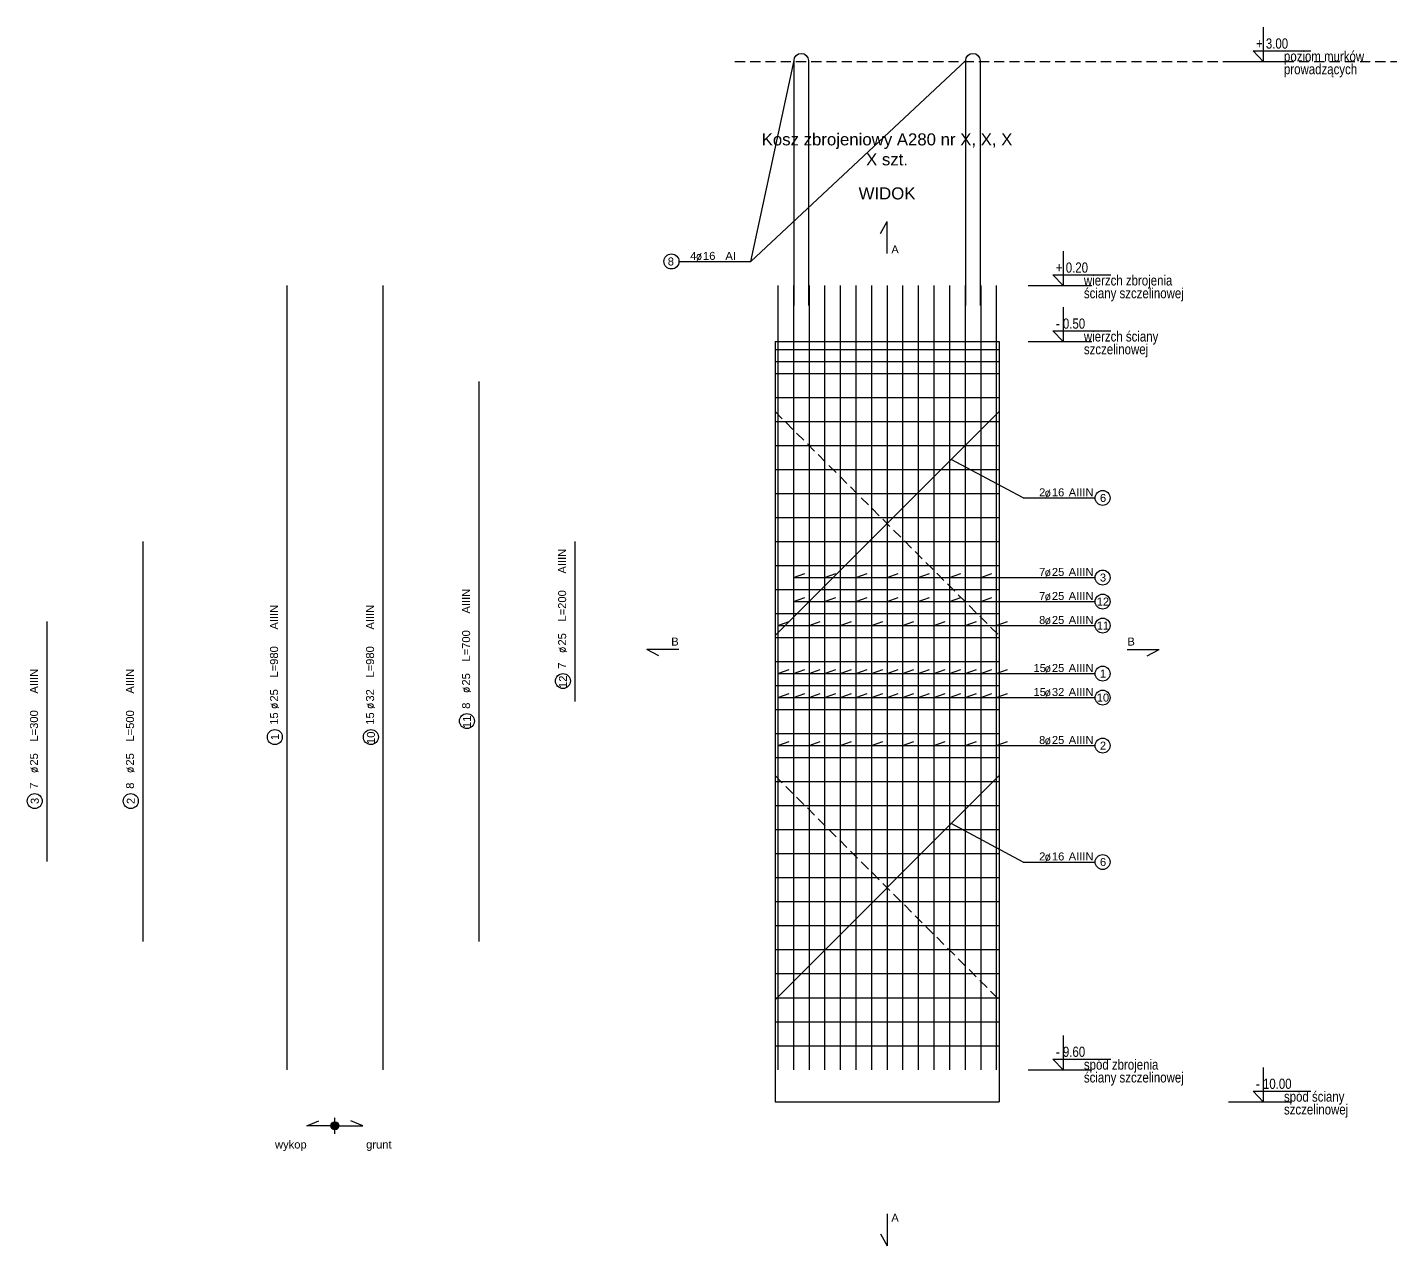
# Model space of a CAD drawing. Extents: x -5033 to 9347, y -16423 to -2362.
# Drawn here: x 6026 to 7729, y -14473 to -12950 of the extents above; entities that cross this region are included whole.
import ezdxf
from ezdxf.enums import TextEntityAlignment as Align

# ---------------------------------------------------------------- set-up
doc = ezdxf.new("R2010")
doc.units = 0
doc.header["$MEASUREMENT"] = 0
doc.linetypes.add('DASHED', pattern=[19.05, 12.7, -6.35])
for name, color, linetype in [('__SOL-KOTY_WYSOKOSCIOWE', 4, 'CONTINUOUS'), ('__SOL-OPISY', 4, 'CONTINUOUS'), ('__SOL-PRZERYWANA', 253, 'DASHED'), ('__SOL-WIDOK', 4, 'CONTINUOUS'), ('__SOL-ZBROJENIE', 3, 'CONTINUOUS')]:
    doc.layers.add(name, color=color, linetype=linetype)
doc.styles.add('ARIAL', font='arial.ttf', dxfattribs={"height": 2.5})
doc.styles.add('SIMPLEX', font='SIMPLEX.SHX', dxfattribs={"width": 0.8})
doc.styles.get("Standard").update_dxf_attribs({"font": 'arial.ttf'})

# ---------------------------------------------------------------- blocks, each defined once
blk = doc.blocks.new('OPIS_PRET_BEZ_LINII')
at = {"layer": '__SOL-OPISY'}
blk.add_circle((25.7, 0), 9.36, dxfattribs=at)
at = {"layer": '__SOL-OPISY', "style": 'SIMPLEX', "width": 0.9}
blk.add_text(' %%c ', height=10, dxfattribs=at).set_placement((64.7, -4.8), align=Align.CENTER)
at = {"layer": '__SOL-OPISY', "style": 'ARIAL', "width": 0.8}
blk.add_attdef('NUMER', text='', height=10, dxfattribs=at).set_placement((25.7, 0), align=Align.MIDDLE)
blk.add_attdef('ILOSC', text='', height=10, dxfattribs=at).set_placement((56.9, -5.1), align=Align.RIGHT)
for tag, p in [('SREDNICA', (71, -5.1)), ('DLUGOSC', (95.1, -5.2)), ('STAL', (144.7, -5.2))]:
    blk.add_attdef(tag, p, '', height=10, dxfattribs=at)
blk = doc.blocks.new('OPIS_PRAWY')
at = {"layer": '__SOL-OPISY'}
blk.add_line((0, 0), (90, 0), dxfattribs=at)
blk.add_circle((99.4, 0), 9.36, dxfattribs=at)
at = {"layer": '__SOL-OPISY', "style": 'SIMPLEX', "width": 0.9}
blk.add_text(' %%c ', height=10, dxfattribs=at).set_placement((20.9, 0.5))
at = {"layer": '__SOL-OPISY', "style": 'ARIAL', "width": 0.8}
blk.add_attdef('ILOSC', text='', height=10, dxfattribs=at).set_placement((27.1, 0.1), align=Align.RIGHT)
for tag, p in [('SREDNICA', (35.4, 0.1)), ('STAL', (58.4, 0.5))]:
    blk.add_attdef(tag, p, '', height=10, dxfattribs=at)
for tag, p in [('NUMER', (99.4, 0)), ('DLUGOSC', (52.8, -6.1))]:
    blk.add_attdef(tag, text='', height=10, dxfattribs=at).set_placement(p, align=Align.MIDDLE)
blk = doc.blocks.new('OPIS_LEWY')
at = {"layer": '__SOL-OPISY'}
blk.add_line((-90, 0), (0, 0), dxfattribs=at)
blk.add_circle((-99.4, 0), 9.36, dxfattribs=at)
at = {"layer": '__SOL-OPISY', "style": 'SIMPLEX', "width": 0.9}
blk.add_text(' %%c ', height=10, dxfattribs=at).set_placement((-75, 0.5))
at = {"layer": '__SOL-OPISY', "style": 'ARIAL', "width": 0.8}
for tag, p in [('NUMER', (-99.4, 0)), ('DLUGOSC', (-58.9, -6.6))]:
    blk.add_attdef(tag, text='', height=10, dxfattribs=at).set_placement(p, align=Align.MIDDLE)
blk.add_attdef('ILOSC', text='', height=10, dxfattribs=at).set_placement((-74, 0.1), align=Align.RIGHT)
for tag, p in [('SREDNICA', (-65.8, 0.1)), ('STAL', (-42.7, 0.3))]:
    blk.add_attdef(tag, p, '', height=10, dxfattribs=at)
blk = doc.blocks.new('KOTA')
at = {"layer": '__SOL-KOTY_WYSOKOSCIOWE'}
for p, q in [((0, 33.4), (0, 0)), ((-34, 0), (28, 0)), ((0, 0), (-9.9, 10.4)), ((-9.9, 10.4), (46.5, 10.4))]:
    blk.add_line(p, q, dxfattribs=at)
at = {"layer": '__SOL-KOTY_WYSOKOSCIOWE', "style": 'ARIAL', "width": 0.8}
blk.add_attdef('RZEDNA', (500.5, 15.9), '', height=10.4, dxfattribs=at)

msp = doc.modelspace()

# ---------------------------------------------------------------- hatches: boundary and pattern name
at = {"layer": '__SOL-OPISY'}
msp.add_hatch(color=256, dxfattribs=at).paths.add_polyline_path([(6415, -14323, 1), (6405, -14323, 1)])

# ---------------------------------------------------------------- linework, layer by layer
for p, q in [((6930, -13243), (6983.75, -12992)), ((6930, -13243), (7198.25, -12992)), ((7092, -13208), (7100, -13193)), ((7100, -13233), (7100, -13193)), ((7270, -13538.5), (7180, -13490.5)), ((6983, -13638), (6997.1, -13632.9)), ((6983, -13638), (7270, -13638)), ((7022, -13638), (7036.1, -13632.9)), ((7061, -13638), (7075.1, -13632.9)), ((7100, -13638), (7114.1, -13632.9)), ((7139, -13638), (7153.1, -13632.9)), ((7178, -13638), (7192.1, -13632.9)), ((7217, -13638), (7231.1, -13632.9)), ((6983, -13668), (6997.1, -13662.9)), ((7022, -13668), (7036.1, -13662.9)), ((7061, -13668), (7075.1, -13662.9)), ((7100, -13668), (7114.1, -13662.9)), ((7139, -13668), (7153.1, -13662.9)), ((7178, -13668), (7192.1, -13662.9)), ((7217, -13668), (7231.1, -13662.9)), ((6983, -13668), (7270, -13668)), ((6963.5, -13698), (6977.6, -13692.9)), ((6963.5, -13698), (7270, -13698)), ((7002.5, -13698), (7016.6, -13692.9)), ((7041.5, -13698), (7055.6, -13692.9)), ((7080.5, -13698), (7094.6, -13692.9)), ((7119.5, -13698), (7133.6, -13692.9)), ((7158.5, -13698), (7172.6, -13692.9)), ((7197.5, -13698), (7211.6, -13692.9)), ((7236.5, -13698), (7250.6, -13692.9)), ((6840, -13728), (6800, -13728)), ((6815, -13736), (6800, -13728)), ((7400, -13728), (7440, -13728)), ((7425, -13736), (7440, -13728)), ((6963.5, -13758), (6977.6, -13752.9)), ((6963.5, -13758), (7270, -13758)), ((6983, -13758), (6997.1, -13752.9)), ((7002.5, -13758), (7016.6, -13752.9)), ((7022, -13758), (7036.1, -13752.9)), ((7041.5, -13758), (7055.6, -13752.9)), ((7061, -13758), (7075.1, -13752.9)), ((7080.5, -13758), (7094.6, -13752.9)), ((7100, -13758), (7114.1, -13752.9)), ((7119.5, -13758), (7133.6, -13752.9)), ((7139, -13758), (7153.1, -13752.9)), ((7158.5, -13758), (7172.6, -13752.9)), ((7178, -13758), (7192.1, -13752.9)), ((7197.5, -13758), (7211.6, -13752.9)), ((7217, -13758), (7231.1, -13752.9)), ((7236.5, -13758), (7250.6, -13752.9)), ((6963.5, -13788), (6977.6, -13782.9)), ((6983, -13788), (6997.1, -13782.9)), ((7002.5, -13788), (7016.6, -13782.9)), ((7022, -13788), (7036.1, -13782.9)), ((7041.5, -13788), (7055.6, -13782.9)), ((7061, -13788), (7075.1, -13782.9)), ((7080.5, -13788), (7094.6, -13782.9)), ((7100, -13788), (7114.1, -13782.9)), ((7119.5, -13788), (7133.6, -13782.9)), ((7139, -13788), (7153.1, -13782.9)), ((7158.5, -13788), (7172.6, -13782.9)), ((7178, -13788), (7192.1, -13782.9)), ((7197.5, -13788), (7211.6, -13782.9)), ((7217, -13788), (7231.1, -13782.9)), ((7236.5, -13788), (7250.6, -13782.9)), ((6963.5, -13788), (7270, -13788)), ((6963.5, -13848), (6977.6, -13842.9)), ((6963.5, -13848), (7270, -13848)), ((7002.5, -13848), (7016.6, -13842.9)), ((7041.5, -13848), (7055.6, -13842.9)), ((7080.5, -13848), (7094.6, -13842.9)), ((7119.5, -13848), (7133.6, -13842.9)), ((7158.5, -13848), (7172.6, -13842.9)), ((7197.5, -13848), (7211.6, -13842.9)), ((7236.5, -13848), (7250.6, -13842.9)), ((7270, -13993.5), (7180, -13945.5)), ((6375, -14323), (6390, -14317)), ((6410, -14323), (6375, -14323)), ((6410, -14333), (6410, -14313)), ((6410, -14323), (6445, -14323)), ((6445, -14323), (6430, -14317)), ((7100, -14433), (7100, -14473)), ((7092, -14458), (7100, -14473))]:
    msp.add_line(p, q, dxfattribs=at)
msp.add_circle((6410, -14323), 5, dxfattribs=at)
at = {"layer": '__SOL-PRZERYWANA'}
msp.add_line((6910, -12993), (8260, -12993), dxfattribs=at)
for points in [[(6960, -13410.5), (6960, -13430.5), (7240, -13710.5), (7240, -13730.5)], [(6960, -13865.5), (6960, -13885.5), (7240, -14165.5), (7240, -14185.5)]]:
    msp.add_lwpolyline(points, dxfattribs=at)
at = {"layer": '__SOL-WIDOK'}
for p, q in [((6960, -13343), (6960, -14293)), ((6960, -13343), (7240, -13343)), ((7240, -13343), (7240, -14293)), ((6960, -14293), (7240, -14293))]:
    msp.add_line(p, q, dxfattribs=at)
at = {"layer": '__SOL-ZBROJENIE'}
for p, q in [((6350, -13273), (6350, -14253)), ((6470, -13273), (6470, -14253)), ((6963.5, -13273), (6963.5, -14253)), ((6983, -13273), (6983, -14253)), ((7002.5, -13273), (7002.5, -14253)), ((7022, -13273), (7022, -14253)), ((7041.5, -13273), (7041.5, -14253)), ((7061, -13273), (7061, -14253)), ((7080.5, -13273), (7080.5, -14253)), ((7100, -13273), (7100, -14253)), ((7119.5, -13273), (7119.5, -14253)), ((7139, -13273), (7139, -14253)), ((7158.5, -13273), (7158.5, -14253)), ((7178, -13273), (7178, -14253)), ((7197.5, -13273), (7197.5, -14253)), ((7217, -13273), (7217, -14253)), ((7236.5, -13273), (7236.5, -14253)), ((6960, -13353), (7240, -13353)), ((6960, -13368), (7240, -13368)), ((6960, -13383), (7240, -13383)), ((6590, -13393), (6590, -14093)), ((6960, -13413), (7240, -13413)), ((6960, -13443), (7240, -13443)), ((6960, -13473), (7240, -13473)), ((6960, -13503), (7240, -13503)), ((6960, -13533), (7240, -13533)), ((6960, -13563), (7240, -13563)), ((6170, -13593), (6170, -14093)), ((6710, -13593), (6710, -13793)), ((6960, -13593), (7240, -13593)), ((6960, -13623), (7240, -13623)), ((6960, -13653), (7240, -13653)), ((6050, -13693), (6050, -13993)), ((6960, -13683), (7240, -13683)), ((6960, -13713), (7240, -13713)), ((6960, -13743), (7240, -13743)), ((6960, -13773), (7240, -13773)), ((6960, -13803), (7240, -13803)), ((6960, -13833), (7240, -13833)), ((6960, -13863), (7240, -13863)), ((6960, -13893), (7240, -13893)), ((6960, -13923), (7240, -13923)), ((6960, -13953), (7240, -13953)), ((6960, -13983), (7240, -13983)), ((6960, -14013), (7240, -14013)), ((6960, -14043), (7240, -14043)), ((6960, -14073), (7240, -14073)), ((6960, -14103), (7240, -14103)), ((6960, -14133), (7240, -14133)), ((6960, -14163), (7240, -14163)), ((6960, -14193), (7240, -14193)), ((6960, -14223), (7240, -14223))]:
    msp.add_line(p, q, dxfattribs=at)
for points in [[(6983.75, -13297.9), (6983.75, -12992, -1), (7001.75, -12992), (7001.75, -13297.9)], [(7198.25, -13297.9), (7198.25, -12992, -1), (7216.25, -12992), (7216.25, -13297.9)]]:
    msp.add_lwpolyline(points, format="xyb", dxfattribs=at)
for points in [[(7240, -13410.5), (7240, -13430.5), (6960, -13710.5), (6960, -13730.5)], [(7240, -13865.5), (7240, -13885.5), (6960, -14165.5), (6960, -14185.5)]]:
    msp.add_lwpolyline(points, dxfattribs=at)

# ---------------------------------------------------------------- block references
at = {"layer": '__SOL-KOTY_WYSOKOSCIOWE'}
ref = msp.add_blockref('KOTA', (7570, -12993), dxfattribs=dict(at, xscale=1.28, yscale=1.28, zscale=1.28))
ref.add_attrib('RZEDNA', '+ 3.00', (7561, -12977), dxfattribs={"height": 12.8, "style": 'ARIAL', "width": 0.8})
ref.add_attrib('OPIS1', 'poziom murków', (7596, -12993), dxfattribs={"height": 12.8, "style": 'ARIAL', "width": 0.8})
ref.add_attrib('OPIS2', 'prowadzących', (7596, -13009), dxfattribs={"height": 12.8, "style": 'ARIAL', "width": 0.8})
ref = msp.add_blockref('KOTA', (7320, -13273), dxfattribs=dict(at, xscale=1.28, yscale=1.28, zscale=1.28))
ref.add_attrib('RZEDNA', '+ 0.20', (7311, -13257), dxfattribs={"height": 12.8, "style": 'ARIAL', "width": 0.8})
ref.add_attrib('OPIS1', 'wierzch zbrojenia', (7346, -13273), dxfattribs={"height": 12.8, "style": 'ARIAL', "width": 0.8})
ref.add_attrib('OPIS2', 'ściany szczelinowej', (7346, -13289), dxfattribs={"height": 12.8, "style": 'ARIAL', "width": 0.8})
ref = msp.add_blockref('KOTA', (7320, -13343), dxfattribs=dict(at, xscale=1.28, yscale=1.28, zscale=1.28))
ref.add_attrib('RZEDNA', '- 0.50', (7311, -13327), dxfattribs={"height": 12.8, "style": 'ARIAL', "width": 0.8})
ref.add_attrib('OPIS1', 'wierzch ściany', (7346, -13343), dxfattribs={"height": 12.8, "style": 'ARIAL', "width": 0.8})
ref.add_attrib('OPIS2', 'szczelinowej', (7346, -13359), dxfattribs={"height": 12.8, "style": 'ARIAL', "width": 0.8})
ref = msp.add_blockref('KOTA', (7320, -14253), dxfattribs=dict(at, xscale=1.28, yscale=1.28, zscale=1.28))
ref.add_attrib('RZEDNA', '- 9.60', (7311, -14237), dxfattribs={"height": 12.8, "style": 'ARIAL', "width": 0.8})
ref.add_attrib('OPIS1', 'spód zbrojenia', (7346, -14253), dxfattribs={"height": 12.8, "style": 'ARIAL', "width": 0.8})
ref.add_attrib('OPIS2', 'ściany szczelinowej', (7346, -14269), dxfattribs={"height": 12.8, "style": 'ARIAL', "width": 0.8})
ref = msp.add_blockref('KOTA', (7570, -14293), dxfattribs=dict(at, xscale=1.28, yscale=1.28, zscale=1.28))
ref.add_attrib('RZEDNA', '- 10.00', (7561, -14277), dxfattribs={"height": 12.8, "style": 'ARIAL', "width": 0.8})
ref.add_attrib('OPIS1', 'spód ściany', (7596, -14293), dxfattribs={"height": 12.8, "style": 'ARIAL', "width": 0.8})
ref.add_attrib('OPIS2', 'szczelinowej', (7596, -14309), dxfattribs={"height": 12.8, "style": 'ARIAL', "width": 0.8})
at = {"layer": '__SOL-OPISY'}
ref = msp.add_blockref('OPIS_LEWY', (6930, -13243), dxfattribs=at)
ref.add_attrib('ILOSC', '4', (6854, -13241), dxfattribs={"height": 10, "style": 'ARIAL'})
ref.add_attrib('SREDNICA', '16', (6870, -13241), dxfattribs={"height": 10, "style": 'ARIAL'})
ref.add_attrib('STAL', 'AI', (6898, -13241), dxfattribs={"height": 10, "style": 'ARIAL'})
ref.add_attrib('NUMER', '8', (6826, -13248), dxfattribs={"height": 10, "style": 'ARIAL'})
ref = msp.add_blockref('OPIS_PRAWY', (7270, -13538.5), dxfattribs=at)
ref.add_attrib('ILOSC', '2', (7290, -13536.5), dxfattribs={"height": 10, "style": 'ARIAL'})
ref.add_attrib('SREDNICA', '16', (7306, -13536.5), dxfattribs={"height": 10, "style": 'ARIAL'})
ref.add_attrib('STAL', 'AIIIN', (7327, -13536.5), dxfattribs={"height": 10, "style": 'ARIAL'})
ref.add_attrib('NUMER', '6', (7366, -13543.5), dxfattribs={"height": 10, "style": 'ARIAL'})
ref = msp.add_blockref('OPIS_PRET_BEZ_LINII', (6695, -13793), dxfattribs=dict(at, rotation=90))
ref.add_attrib('NUMER', '12', (6700, -13776), dxfattribs={"height": 10, "rotation": 90, "style": 'ARIAL'})
ref.add_attrib('ILOSC', '7', (6699, -13752), dxfattribs={"height": 10, "rotation": 90, "style": 'ARIAL'})
ref.add_attrib('SREDNICA', '25', (6699, -13723), dxfattribs={"height": 10, "rotation": 90, "style": 'ARIAL'})
ref.add_attrib('DLUGOSC', 'L=200', (6699, -13693), dxfattribs={"height": 10, "rotation": 90, "style": 'ARIAL'})
ref.add_attrib('STAL', 'AIIIN', (6699, -13633), dxfattribs={"height": 10, "rotation": 90, "style": 'ARIAL'})
ref = msp.add_blockref('OPIS_PRAWY', (7270, -13638), dxfattribs=at)
ref.add_attrib('ILOSC', '7', (7290, -13636), dxfattribs={"height": 10, "style": 'ARIAL'})
ref.add_attrib('SREDNICA', '25', (7306, -13636), dxfattribs={"height": 10, "style": 'ARIAL'})
ref.add_attrib('STAL', 'AIIIN', (7327, -13636), dxfattribs={"height": 10, "style": 'ARIAL'})
ref.add_attrib('NUMER', '3', (7366, -13643), dxfattribs={"height": 10, "style": 'ARIAL'})
ref = msp.add_blockref('OPIS_PRET_BEZ_LINII', (6575, -13843), dxfattribs=dict(at, rotation=90))
ref.add_attrib('NUMER', '11', (6580, -13826), dxfattribs={"height": 10, "rotation": 90, "style": 'ARIAL'})
ref.add_attrib('ILOSC', '8', (6579, -13802), dxfattribs={"height": 10, "rotation": 90, "style": 'ARIAL'})
ref.add_attrib('SREDNICA', '25', (6579, -13773), dxfattribs={"height": 10, "rotation": 90, "style": 'ARIAL'})
ref.add_attrib('DLUGOSC', 'L=700', (6579, -13743), dxfattribs={"height": 10, "rotation": 90, "style": 'ARIAL'})
ref.add_attrib('STAL', 'AIIIN', (6579, -13683), dxfattribs={"height": 10, "rotation": 90, "style": 'ARIAL'})
ref = msp.add_blockref('OPIS_PRAWY', (7270, -13668), dxfattribs=at)
ref.add_attrib('ILOSC', '7', (7290, -13666), dxfattribs={"height": 10, "style": 'ARIAL'})
ref.add_attrib('SREDNICA', '25', (7306, -13666), dxfattribs={"height": 10, "style": 'ARIAL'})
ref.add_attrib('STAL', 'AIIIN', (7327, -13666), dxfattribs={"height": 10, "style": 'ARIAL'})
ref.add_attrib('NUMER', '12', (7362, -13673), dxfattribs={"height": 10, "style": 'ARIAL'})
ref = msp.add_blockref('OPIS_PRET_BEZ_LINII', (6335, -13863), dxfattribs=dict(at, rotation=90))
ref.add_attrib('NUMER', '1', (6340, -13841), dxfattribs={"height": 10, "rotation": 90, "style": 'ARIAL'})
ref.add_attrib('ILOSC', '15', (6339, -13822), dxfattribs={"height": 10, "rotation": 90, "style": 'ARIAL'})
ref.add_attrib('SREDNICA', '25', (6339, -13793), dxfattribs={"height": 10, "rotation": 90, "style": 'ARIAL'})
ref.add_attrib('DLUGOSC', 'L=980', (6339, -13763), dxfattribs={"height": 10, "rotation": 90, "style": 'ARIAL'})
ref.add_attrib('STAL', 'AIIIN', (6339, -13703), dxfattribs={"height": 10, "rotation": 90, "style": 'ARIAL'})
ref = msp.add_blockref('OPIS_PRET_BEZ_LINII', (6455, -13863), dxfattribs=dict(at, rotation=90))
ref.add_attrib('NUMER', '10', (6460, -13846), dxfattribs={"height": 10, "rotation": 90, "style": 'ARIAL'})
ref.add_attrib('ILOSC', '15', (6459, -13822), dxfattribs={"height": 10, "rotation": 90, "style": 'ARIAL'})
ref.add_attrib('SREDNICA', '32', (6459, -13793), dxfattribs={"height": 10, "rotation": 90, "style": 'ARIAL'})
ref.add_attrib('DLUGOSC', 'L=980', (6459, -13763), dxfattribs={"height": 10, "rotation": 90, "style": 'ARIAL'})
ref.add_attrib('STAL', 'AIIIN', (6459, -13703), dxfattribs={"height": 10, "rotation": 90, "style": 'ARIAL'})
ref = msp.add_blockref('OPIS_PRAWY', (7270, -13698), dxfattribs=at)
ref.add_attrib('ILOSC', '8', (7290, -13696), dxfattribs={"height": 10, "style": 'ARIAL'})
ref.add_attrib('SREDNICA', '25', (7306, -13696), dxfattribs={"height": 10, "style": 'ARIAL'})
ref.add_attrib('STAL', 'AIIIN', (7327, -13696), dxfattribs={"height": 10, "style": 'ARIAL'})
ref.add_attrib('NUMER', '11', (7362, -13703), dxfattribs={"height": 10, "style": 'ARIAL'})
ref = msp.add_blockref('OPIS_PRAWY', (7270, -13758), dxfattribs=at)
ref.add_attrib('ILOSC', '15', (7283, -13756), dxfattribs={"height": 10, "style": 'ARIAL'})
ref.add_attrib('SREDNICA', '25', (7306, -13756), dxfattribs={"height": 10, "style": 'ARIAL'})
ref.add_attrib('STAL', 'AIIIN', (7327, -13756), dxfattribs={"height": 10, "style": 'ARIAL'})
ref.add_attrib('NUMER', '1', (7366, -13763), dxfattribs={"height": 10, "style": 'ARIAL'})
ref = msp.add_blockref('OPIS_PRET_BEZ_LINII', (6035, -13943), dxfattribs=dict(at, rotation=90))
ref.add_attrib('NUMER', '3', (6040, -13921), dxfattribs={"height": 10, "rotation": 90, "style": 'ARIAL'})
ref.add_attrib('ILOSC', '7', (6039, -13902), dxfattribs={"height": 10, "rotation": 90, "style": 'ARIAL'})
ref.add_attrib('SREDNICA', '25', (6039, -13873), dxfattribs={"height": 10, "rotation": 90, "style": 'ARIAL'})
ref.add_attrib('DLUGOSC', 'L=300', (6039, -13843), dxfattribs={"height": 10, "rotation": 90, "style": 'ARIAL'})
ref.add_attrib('STAL', 'AIIIN', (6039, -13783), dxfattribs={"height": 10, "rotation": 90, "style": 'ARIAL'})
ref = msp.add_blockref('OPIS_PRET_BEZ_LINII', (6155, -13943), dxfattribs=dict(at, rotation=90))
ref.add_attrib('NUMER', '2', (6160, -13921), dxfattribs={"height": 10, "rotation": 90, "style": 'ARIAL'})
ref.add_attrib('ILOSC', '8', (6159, -13902), dxfattribs={"height": 10, "rotation": 90, "style": 'ARIAL'})
ref.add_attrib('SREDNICA', '25', (6159, -13873), dxfattribs={"height": 10, "rotation": 90, "style": 'ARIAL'})
ref.add_attrib('DLUGOSC', 'L=500', (6159, -13843), dxfattribs={"height": 10, "rotation": 90, "style": 'ARIAL'})
ref.add_attrib('STAL', 'AIIIN', (6159, -13783), dxfattribs={"height": 10, "rotation": 90, "style": 'ARIAL'})
ref = msp.add_blockref('OPIS_PRAWY', (7270, -13788), dxfattribs=at)
ref.add_attrib('ILOSC', '15', (7283, -13786), dxfattribs={"height": 10, "style": 'ARIAL'})
ref.add_attrib('SREDNICA', '32', (7306, -13786), dxfattribs={"height": 10, "style": 'ARIAL'})
ref.add_attrib('STAL', 'AIIIN', (7327, -13786), dxfattribs={"height": 10, "style": 'ARIAL'})
ref.add_attrib('NUMER', '10', (7362, -13793), dxfattribs={"height": 10, "style": 'ARIAL'})
ref = msp.add_blockref('OPIS_PRAWY', (7270, -13848), dxfattribs=at)
ref.add_attrib('ILOSC', '8', (7290, -13846), dxfattribs={"height": 10, "style": 'ARIAL'})
ref.add_attrib('SREDNICA', '25', (7306, -13846), dxfattribs={"height": 10, "style": 'ARIAL'})
ref.add_attrib('STAL', 'AIIIN', (7327, -13846), dxfattribs={"height": 10, "style": 'ARIAL'})
ref.add_attrib('NUMER', '2', (7366, -13853), dxfattribs={"height": 10, "style": 'ARIAL'})
ref = msp.add_blockref('OPIS_PRAWY', (7270, -13993.5), dxfattribs=at)
ref.add_attrib('ILOSC', '2', (7290, -13991.5), dxfattribs={"height": 10, "style": 'ARIAL'})
ref.add_attrib('SREDNICA', '16', (7306, -13991.5), dxfattribs={"height": 10, "style": 'ARIAL'})
ref.add_attrib('STAL', 'AIIIN', (7327, -13991.5), dxfattribs={"height": 10, "style": 'ARIAL'})
ref.add_attrib('NUMER', '6', (7366, -13998.5), dxfattribs={"height": 10, "style": 'ARIAL'})

# ---------------------------------------------------------------- texts
at = {"layer": '__SOL-OPISY', "width": 2500, "attachment_point": 5}
for s, insert, char_height in [('Kosz zbrojeniowy A280 nr X, X, X\\PX szt.\\P', (7100, -13103), 15), ('\\P\\PWIDOK\\P', (7100, -13133), 15), ('A\\P', (7110, -13228), 10), ('B\\P', (6835, -13718), 10), ('B\\P', (7405, -13718), 10), ('wykop\\P', (6355, -14348), 10), ('grunt\\P', (6465, -14348), 10), ('A\\P', (7110, -14438), 10)]:
    msp.add_mtext(s, dxfattribs=dict(at, insert=insert, char_height=char_height))

doc.saveas('drawing.dxf')
